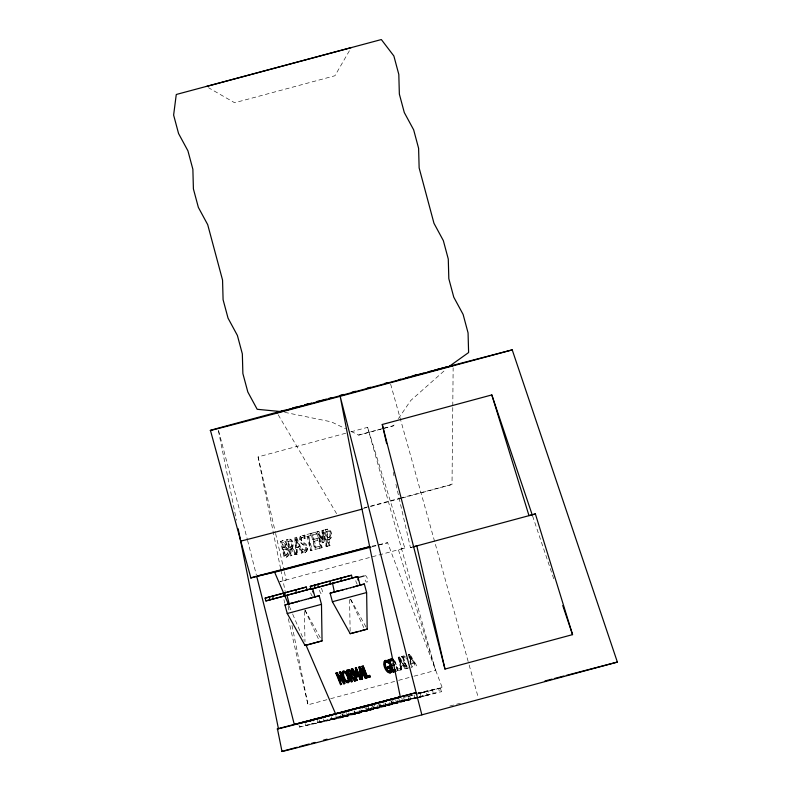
<?xml version="1.0" encoding="UTF-8"?>
<svg xmlns="http://www.w3.org/2000/svg" width="791" height="791" viewBox="0 0 791 791"><rect width="100%" height="100%" fill="white"/><g stroke="black" fill="none" stroke-linecap="round" stroke-linejoin="round"><path stroke-width="0.59" stroke-dasharray="3.96 2.97" d="M402.085 498.063L452.017 484.448L452.768 407.128M452.778 405.902L453.144 367.855M286.342 556.953C289.901 555.44 288.596 549.261 285.828 547.57C286.678 545.345 286.372 541.449 283.712 540.629M296.131 554.402L291.83 548.064C293.323 545.296 292.71 540.52 289.654 539.116M291.83 548.064L292.433 547.936C294.173 545.058 293.026 537.89 288.537 539.244L289.14 539.116L286.589 539.749L290.287 555.925L290.89 555.796L287.192 539.62L286.589 539.749M349.404 50.762L334.929 75.748L244.004 100.249L234.541 102.692L208.468 87.702M284.8 547.075L285.096 544.337L283.702 542.517M351.026 431.382L358.679 435.09L393.522 425.756L395.668 422.691M398.397 418.666L410.687 400.553L445.432 369.743M305.721 552.108C311.644 544.05 298.701 543.981 301.292 537.761C303.912 535.2 306.621 542.438 304.248 535.151L310.912 533.431L311.347 535.339L308.223 536.14L311.476 550.398L312.079 550.269L308.816 536.001L308.223 536.14M328.997 537.435C330.796 535.903 329.946 532.116 327.949 531.068M302.488 537.287L301.895 537.633C299.255 542.29 305.593 542.26 306.839 545.276C308.885 548.489 306.681 554.649 302.34 551.752C298.929 546.106 309.746 554.887 305.692 545.741C302.31 544.801 299.641 541.954 300.323 538.038A5.29 2.482 77.6 0 1 301.064 536.041L301.994 535.448L300.461 536.179A5.29 2.482 77.6 0 0 299.72 538.177C297.149 544.722 309.479 544.969 304.614 550.536M290.297 547.214C292.571 546.185 291.632 542.053 289.743 541.024M398.526 657.163L400.948 669.898L398.526 657.163L399.495 656.906L406.337 668.415L405.061 668.82L403.173 665.607L400.918 666.19L401.739 669.69L397.547 670.788L395.342 665.32M398.091 657.361L399.495 656.906M408.443 667.891L406.455 668.464L401.601 656.441L405.358 655.996M399.208 658.863L402.846 664.104L399.208 658.863L400.582 664.776L402.846 664.104M410.796 664.915L408.463 654.651L409.867 654.197L416.709 665.706L415.443 666.121L413.545 662.898L411.29 663.491L412.111 666.981L411.32 667.189L412.556 666.793L411.735 663.293L413.99 662.7L415.878 665.923L416.709 665.706M408.463 654.651L409.867 654.197M407.286 666.734L406.683 666.882L402.945 657.608L405.378 657.331M409.58 656.164L413.218 661.395L409.58 656.164L410.964 662.067L413.218 661.395M400.582 664.776L399.653 658.666M400.918 666.19L403.618 665.409L405.506 668.632M410.964 662.067L410.025 655.966M394.333 660.683L397.754 669.166L394.353 659.427M401.403 669.7L400.829 668.276L400.968 669.898M397.547 670.788L402.184 669.493L401.363 665.992M406.683 666.882L403.38 657.41M405.061 668.82L408.255 667.911M358.679 435.09L383.24 428.435M284.127 547.362L285.759 546.393L285.383 543.209L284.305 542.389L281.903 542.923L282.99 547.659L283.593 547.52L282.506 542.794L281.903 542.923M328.463 537.633C331.775 537.307 330.796 532.036 328.552 530.939L326.297 531.344L327.781 537.811L328.384 537.682L326.901 531.216L326.297 531.344M280.617 568.818L258.084 456.901L346.201 433.112M350.957 431.827L367.627 427.328L404.794 548.015L279.846 581.692L286.243 580.021L284.325 571.646M364.048 507.862L398.951 498.478M395.935 484.26L410.43 547.619L412.803 546.977M288.32 618.74L308.006 704.811L329.461 699.017M330.658 698.69L397.418 680.675M398.605 680.349L412.912 676.493M414.108 676.167L435.564 670.373L367.627 427.328M449.842 706.047L461.766 702.833M400.108 498.162L452.017 484.448M400.958 498.37L367.993 507.179M384.218 428.178L393.621 425.706M363.316 508.415L366.816 507.486M280.479 541.351L283.079 540.698L282.476 540.826C287.519 538.8 286.194 546.106 287.153 547.837C290.099 550.882 289.941 558.09 284.177 557.517L280.479 541.351L281.082 541.212L284.78 557.388L284.177 557.517M292.433 547.936L296.724 554.273L295.913 554.461L294.746 537.623L296.585 537.168L302.824 552.682L301.173 553.087L299.453 548.746L300.056 548.618L301.767 552.958L301.173 553.087M311.071 533.361L311.674 533.233L315.372 549.409L314.769 549.537L311.071 533.361L316.39 532.007L316.825 533.915L312.514 535.013L313.523 539.452L314.126 539.314L313.117 534.884L312.514 535.013M316.884 531.849L317.488 531.72L321.186 547.886L320.582 548.025L316.884 531.849L318.852 531.364L322.797 539.867L322.194 540.006L318.259 531.493L318.852 531.364M322.194 540.006L321.957 530.524L323.944 530.029L327.652 546.205L326.04 546.601L322.857 532.659L323.46 532.531L326.643 546.462L326.04 546.601M324.874 529.762L325.477 529.634L329.175 545.8L328.572 545.938L324.874 529.762L327.375 529.139L326.772 529.268C332.091 527.805 333.99 539.521 328.196 539.65L329.58 545.671L330.183 545.543L328.799 539.511M288.013 541.341L290.346 540.886C292.729 542.191 293.224 547.728 289.407 547.441L288.013 541.341L288.616 541.202L290.01 547.313L289.407 547.441M307.818 536.268L307.215 536.397L310.477 550.655L311.081 550.526L307.818 536.268L304.683 537.059L305.286 536.921L304.851 535.013L304.248 535.151M301.885 537.425L305.059 538.483M313.523 539.452L317.587 538.414L318.022 540.322L313.958 541.36L315.332 547.362L315.935 547.234L314.561 541.222L313.958 541.36M282.99 547.659L284.73 547.224M283.396 549.448L285.956 548.885C288.784 550.091 288.735 555.875 284.76 555.42L283.396 549.448L283.999 549.32L285.363 555.292M327.781 537.811L329.066 537.504M289.822 549.231L290.426 549.102L291.899 555.529L291.296 555.668L289.822 549.231L291.572 548.806L295.429 554.61L294.825 554.738L290.969 548.934L291.572 548.806M296.427 547.59L299.354 546.848L296.447 539.531L295.844 539.66L296.427 547.59L299.354 546.848M328.196 539.65C332.942 538.74 331.429 530.01 327.405 529.169M296.576 549.498L297.169 549.369L297.525 554.066L296.922 554.194L296.576 549.498L300.056 548.618M322.857 532.659L323.064 542.656L318.941 533.707L318.338 533.846L322.451 542.814L323.667 542.527L323.46 532.531M305.217 550.398L302.33 548.934L302.943 551.624L305.712 552.237L305.108 552.375M284.76 555.42C288.349 555.5 287.865 550.002 285.353 549.023M315.332 547.362L319.643 546.265L320.088 548.173L314.769 549.537M290.287 555.925L291.899 555.529M294.825 554.738L297.525 554.066M310.477 550.655L312.079 550.269M320.582 548.025L322.125 547.649L318.941 533.707M328.572 545.938L330.183 545.543M372.175 546.779L387.639 542.745L442.199 687.567L415.937 694.419M404.794 548.015L398.397 549.686L435.564 670.373M410.43 547.619L412.566 547.056M401.601 656.441L403.717 655.957L405.447 656.49M402.945 657.608L405.387 657.776M397.754 669.166L400.829 668.276M407.988 696.495L409.797 696.021L410.648 699.748L366.935 709.428L366.51 707.569M410.875 695.744L413.04 695.18M299.028 725.179L299.453 727.038L301.262 726.563L300.837 724.704M305.158 723.577L305.583 725.436L349.306 715.756L348.663 712.968M317.428 720.374L317.853 722.232L361.576 712.553L360.933 709.764M323.568 718.772L323.994 720.631L325.803 720.166M373.846 709.359L330.124 719.039L373.846 709.359L372.986 705.631M335.829 715.568L336.264 717.437L338.073 716.962L337.648 715.094M341.969 713.966L342.394 715.835L386.107 706.155L385.474 703.357M354.239 710.773L354.665 712.632L398.377 702.952L397.744 700.154M366.935 709.428L410.648 699.748M372.215 704.099L373.065 707.826L374.885 707.352L374.242 704.563M378.78 704.366L379.205 706.225L415.74 698.127M384.91 702.764L385.336 704.633L387.155 704.158M391.051 701.162L391.476 703.031L414.84 697.82M342.315 713.63L343.165 717.358L341.356 717.832L340.713 715.034M305.583 725.436L349.306 715.756M354.793 711.366L355.436 714.154L353.626 714.629L352.984 711.831M317.853 722.232L361.576 712.553M367.064 708.163L367.706 710.951L365.897 711.425L365.046 707.698M379.126 704.03L379.977 707.757L378.167 708.232L377.525 705.434M342.394 715.835L386.107 706.155M391.397 700.826L392.247 704.554L390.438 705.028L389.795 702.23M354.665 712.632L398.377 702.952M403.667 697.622L404.517 701.35L402.698 701.825L401.848 698.097M379.205 706.225L422.918 696.545L422.068 692.827L417.856 693.826M418.627 693.331L428.198 691.225L429.058 694.953L427.239 695.418L426.389 691.7L418.004 693.539M419.012 696.98L435.188 693.351L434.338 689.623L418.152 693.252M440.468 688.022L441.329 691.749L439.509 692.224L438.659 688.496L418.31 692.965M323.944 530.029L323.351 530.158L327.049 546.334L327.652 546.205M321.957 530.524L322.56 530.395L322.797 539.867M316.39 532.007L315.787 532.135L316.222 534.044L316.825 533.915M310.912 533.431L310.309 533.559L310.744 535.477L311.347 535.339M294.746 537.623L295.35 537.494L296.506 554.323M296.585 537.168L295.982 537.307L302.231 552.81L302.824 552.682M302.024 535.487L304.476 535.903L301.391 535.576M317.587 538.414L316.983 538.542L317.418 540.461L318.022 540.322M285.808 547.481L286.411 547.352L285.828 547.57M322.451 542.814L323.667 542.527M301.727 549.063L302.399 548.914M319.643 546.265L319.05 546.393L319.485 548.311L320.088 548.173M302.34 551.752L302.943 551.624M322.125 547.649L321.522 547.777L318.338 533.846M372.057 546.166L387.639 542.745M417.727 693.015L442.199 687.567M408.136 696.209L412.922 695.16M403.815 697.336L407.405 696.555M417.964 696.95L397.606 701.429L399.415 700.955L398.99 699.096M419.161 696.693L441.329 691.749M419.625 696.772L435.188 693.351M391.476 703.031L417.816 697.237M385.336 704.633L415.265 698.048M416.462 697.791L429.058 694.953M416.936 697.86L422.918 696.545M373.065 707.826L416.788 698.146M404.517 701.35L360.795 711.03L362.614 710.555L361.764 706.828M392.247 704.554L348.524 714.233L350.344 713.759L349.919 711.9M336.264 717.437L379.977 707.757M323.994 720.631L367.706 710.951M355.436 714.154L311.723 723.834L313.533 723.36L313.107 721.501M299.453 727.038L343.165 717.358M284.651 412.319L331.32 421.85L345.548 428.732M406.05 658.33L406.673 659.13M409.431 654.394L416.264 665.903M399.05 657.103L405.892 668.613M278.214 414.8L336.857 514.12M350.7 599.281L366.015 626.996M304.96 609.999L320.276 637.714M350.542 599.321L363.801 627.609M304.881 610.019L318.654 639.385M289.288 606.272L292.225 613.084M292.71 614.221L303.942 640.324M402.046 656.243L406.89 668.266M393.582 659.664L397.982 670.59M295.844 539.66L298.751 546.986M532.58 515.94L554.521 581.108M390.635 384.149L468.806 663.807M469.142 665.004L478.456 698.324M218.553 430.601L247.257 539.106M247.563 540.302L256.363 574.978M393.206 472.306L394.027 475.895M432.529 690.098L433.379 693.816M420.258 693.292L421.109 697.019M408.907 654.454L411.765 666.991M414.118 694.894L414.968 698.621M408.196 697.425L408.838 700.223M395.718 699.699L396.568 703.426M392.435 698.829L393.285 702.556M383.655 703.832L384.297 706.63M380.59 703.891L381.015 705.76M371.394 707.035L372.027 709.824M368.112 706.165L368.744 708.954M359.124 710.239L359.757 713.027M346.636 712.503L347.486 716.231M303.873 536.041L304.466 538.612M343.778 713.502L344.204 715.361M331.508 716.695L331.933 718.564M319.238 719.899L319.673 721.768M258.084 456.901L275.308 532.205M275.584 533.401L284.058 570.459M283.939 599.618L284.76 603.207M280.864 570.024L285.225 591.688M288.132 606.124L289.101 610.939M292.008 625.384L308.006 704.811M218.405 430.64L236.45 520.26M296.447 539.531L297.03 547.461M349.563 599.588L350.156 631.248M304.416 611.364L304.98 641.808M364.948 575.858A3.352 1.266 74.9 0 1 367.331 578.587A3.352 1.266 74.9 0 1 366.619 582.117A3.352 1.266 74.9 0 1 364.602 577.559M357.354 584.262A3.352 1.266 74.9 0 1 355.742 579.23M312.593 596.285A3.352 1.266 74.9 0 1 310.962 593.814A3.352 1.266 74.9 0 1 310.705 590.432M321.205 588.168A3.352 1.266 74.9 0 1 322.431 592.746A3.352 1.266 74.9 0 1 320.701 593.201A3.352 1.266 74.9 0 1 319.465 588.613"/><path stroke-width="1.19" d="M342.374 672.834L343.057 671.045C347.407 671.727 350.156 678.905 348.445 682.702L346.567 682.247M351.916 681.644L350.502 676.898L352.341 681.456L351.174 681.842L346.547 670.373C350.176 667.742 353.251 673.012 351.936 676.048L355.95 680.507L351.511 676.236C352.479 673.932 350.917 669.562 348 669.987M384.297 661.681L384.99 660.574M390.171 671.341L390.606 670.906L389.35 667.792L387.986 668.148L387.422 666.744L390.003 665.992L392.118 671.233L390.665 672.745M392.118 671.233C386.789 678.53 378.859 657.805 387.897 660.831L388.678 662.769L385.573 661.909M350.759 675.376L350.146 672.014L349.128 671.243L347.822 671.48L349.563 675.811L351.174 675.188L351.352 673.764M348.435 680.952C341.643 683.948 341.485 663.55 347.684 676.335M385.642 661.899C384.466 665.083 386.542 670.55 389.983 671.411M387.986 668.148L389.795 667.594L391.051 670.709C386.937 673.744 383.803 665.172 385.197 662.097L386.75 661.701L388.678 662.769M449.08 366.5L468.608 352.549L468.064 332.902L463.121 314.442L453.767 297.169L448.823 278.699L448.279 259.062L443.336 240.602L433.982 223.319L419.141 167.929L418.597 148.293L413.653 129.823L404.3 112.549L399.356 94.089L398.812 74.443L393.869 55.983L381.341 39.55L176.858 94.327L176.255 94.584L173.624 115.081L178.568 133.541L187.922 150.824L192.875 169.284L193.409 188.93L198.363 207.39L207.707 224.674L222.548 280.054L223.092 299.7L228.045 318.16L237.389 335.443L242.343 353.903L242.877 373.55L247.83 392.01L257.184 409.293L281.052 411.587M338.093 675.455L341.218 684.433L340.525 684.62L335.898 673.151L337.164 675.049M342.651 680.23L336.956 672.874L342.889 681.358L339.646 672.093L343.304 681.17M340.348 671.905L344.55 683.562L340.348 671.905L339.22 672.281M346.547 670.373L351.59 681.654L352.341 681.456M356.672 680.398L355.98 680.586L351.352 669.117L356.395 680.398L357.097 680.211L353.112 670.333L357.285 676.671L352.687 670.521L357.097 680.211M356.108 673.675L352.371 668.85L356.355 674.871L355.555 667.94M347.822 671.48L348.989 671.104M360.478 679.331L356.494 669.453L357.314 676.74L356.069 669.641L360.053 679.518L361.22 679.133L356.177 667.851L360.805 679.321L362.515 678.797L361.734 675.465L363.88 674.901L365.086 676.948M362.515 678.797L361.339 679.182L359.025 667.031L361.754 678.994M359.954 666.793L366.48 677.768L359.954 666.793L358.61 667.218M367.212 676.078L363.128 665.963L366.787 676.265L369.723 675.415L370.267 676.78L366.589 677.818L361.962 666.348L364.483 671.371M349.563 675.811L350.65 675.455M395.757 671.252L392.989 671.974L388.144 659.951L392.277 658.794L392.85 660.218L389.498 661.167L390.823 664.46L393.532 663.758L394.106 665.182M350.077 677.086L351.352 676.671L350.502 676.898M385.108 660.505A8.325 3.866 66 0 1 386.918 660.772L387.897 660.831M388.144 659.951L392.277 658.794M389.498 661.167L392.85 660.218M360.993 674.298L362.723 673.843L359.678 668.662L360.993 674.298L360.36 669.601M340.525 684.62L341.643 684.245M362.09 678.985L361.734 675.465M341.218 684.433L337.233 674.545L343.709 683.78L344.975 683.375M361.309 675.652L363.88 674.901M390.823 664.46L389.943 660.969M350.937 676.859L354.556 680.952L355.95 680.507M387.422 666.744L388.43 667.95M390.003 665.992L391.683 671.43M366.787 676.265L369.723 675.415M391.397 665.884L393.196 670.353L391.397 665.884L394.551 664.984M363.465 675.089L365.264 678.164L366.48 677.768M366.589 677.818L370.267 676.78M392.989 671.974L396.202 671.055M351.204 47.638L206.392 86.496M284.671 592.934L285.422 595.732L265.885 600.933L265.133 598.125L285.175 592.686M265.885 600.933L304.228 590.64M331.953 580.465L351.481 575.255L352.232 578.063L311.031 589.157L310.28 586.349L328.72 581.336M311.031 589.157L332.704 583.264M308.46 598.698L314.917 596.928L312.623 588.366L287.36 595.148M343.858 589.532L334.375 592.024L332.536 583.333M353.607 586.922L360.063 585.142L357.769 576.58L332.082 583.461M313.256 643.291L305.049 645.456L287.252 613.519L284.958 604.947L289.437 603.711M305.049 645.456L322.046 640.908L321.482 604.344L319.188 595.781L305.356 599.538M358.402 631.515L350.195 633.68L332.398 601.733L330.104 593.171L334.583 591.935M360.617 630.921L367.192 629.132L366.638 592.568L364.335 584.005L350.502 587.753M333.13 601.526L332.398 601.733L366.203 592.667M350.195 633.68L367.192 629.132M305 590.422L307.076 589.839L306.325 587.041L265.133 598.125M351.481 575.255L310.28 586.349M282.921 410.934L276.969 412.684L453.174 365.402L448.794 366.51M283.999 410.628L302.716 405.516M336.116 591.539L338.172 590.976M304.95 404.913L311.634 403.094M284.365 410.282L217.921 428.218A192.134 0.662 -15 0 0 340.17 396.311L512.222 349.869L617.375 662.077L421.86 714.856A281.715 0.979 -15 0 1 282.941 751.104M292.67 408.037L296.23 407.078M304.535 404.834L308.095 403.875M316.4 401.63L319.96 400.671M319.515 400.968L326.288 399.139M328.542 398.535L331.923 397.616M386.641 443.622L382.271 424.49L491.814 394.927L532.185 514.773M412.803 546.977L535.388 513.942L572.555 634.629L444.987 669.067L382.271 424.49M357.463 577.756L364.127 575.957M296.724 601.753L298.79 601.2M336.442 591.431L338.261 590.936M284.127 750.778L297.248 747.238M299.631 746.595L309.162 744.024M311.545 743.372L315.125 742.413M323.47 740.158L327.049 739.19M340.15 395.401L343.699 394.452M351.975 392.227L355.525 391.268M367.093 388.173L370.554 387.244M286.807 592.241L306.325 587.041M301.49 600.587L305.939 599.39M297.08 601.763L302.033 600.428M346.636 588.811L351.095 587.614M342.226 589.987L347.18 588.642M313.829 643.073L322.046 640.908M384.495 383.516L388.005 382.577M398.516 379.779L400.859 379.156M405.506 377.92L408.996 376.991M411.32 376.368L424.045 372.996M293.006 602.851L298.701 601.318M432.034 370.89L447.696 366.787M306.236 590.027L310.922 588.791M351.392 578.251L357.769 576.58M295.616 602.139L284.958 604.947M340.763 590.363L330.104 593.171M314.591 596.968L319.188 595.781M359.737 585.192L364.335 584.005M292.957 602.841L289.229 603.81L286.935 595.247M413.713 375.577L417.272 374.647M427.951 371.859L432.697 370.623M435.07 370L446.945 366.905M449.318 366.282L512.222 349.869M257.856 575.868L369.664 546.69L351.164 551.614A183.996 0.633 -15 0 1 252.616 577.331L256.66 576.174L294.282 724.437L311.041 720.759M257.856 575.907L274.635 572.229L370.989 547.085M535.388 513.942L528.981 515.613L491.814 394.927M413.634 546.779L416.827 545.948L444.987 669.067M335.898 673.151L337.381 672.686M351.352 669.117L352.796 668.662M355.139 668.128L356.603 667.663M361.962 666.348L363.128 665.963M388.173 662.977L387.461 661.029M356.86 676.859L357.73 676.552M393.196 670.353L395.579 669.651M343.709 683.78L344.55 683.562M354.556 680.952L355.535 680.695M360.053 679.518L360.805 679.321M365.264 678.164L366.055 677.956M278.402 728.58L416.165 692.639A279.361 0.969 -15 0 1 278.402 728.58L238.16 528.744M544.95 680.972L552.069 679.113M554.442 678.49L563.943 676.018M566.316 675.395L617.375 662.077M321.047 604.443L287.252 613.519M398.565 697.227L400.958 696.703M403.361 696.179L405.753 695.645M396.756 697.702L400.345 696.911M390.616 699.303L400.81 696.99M386.295 700.43L399.465 697.533M384.485 700.905L398.852 697.741M378.355 702.507L392.138 699.402M374.024 703.634L385.998 701.004M372.215 704.099L386.581 700.945M366.085 705.701L383.457 701.815M361.764 706.828L377.327 703.417M359.945 707.302L374.311 704.148M353.814 708.904L371.187 705.008M349.493 710.031L368.646 705.829M347.674 710.506L365.64 706.561M341.544 712.108L355.91 708.954M337.223 713.235L350.393 710.338M335.404 713.709L349.77 710.555M329.274 715.311L347.229 711.366M324.953 716.438L334.534 714.332M323.133 716.913L331.518 715.064M317.003 718.515L331.983 715.143M312.682 719.642L325.852 716.745M310.873 720.107L322.837 717.477M304.733 721.708L319.712 718.347M300.412 722.836L313.582 719.948M298.603 723.31L314.165 719.889M390.576 672.785L389.271 672.696M388.599 672.33L385.879 668.692M350.037 671.262L351.006 672.696M352.806 678.312L354.981 680.764M338.301 675.277L342.187 680.824M345.301 680.883L343.482 677.432M360.706 669.512L362.535 672.617M274.635 572.229L288.804 605.135M305.899 644.863L335.691 714.095M392.692 658.765L393.572 660.95M391.832 658.992L392.405 660.406M389.024 660.851L393.434 671.777M369.308 675.603L369.852 676.967M365.323 673.457L366.589 676.582M348.248 671.292L349.988 675.623M338.004 677.126L340.941 684.433M562.757 605.54L572.555 634.629M348.08 677.403L348.544 679.192M342.632 674.842L342.978 676.058M210.436 430.393L250.876 577.885M384.396 664.598L384.742 665.864M340.802 578.181L341.554 580.99M329.817 581.148L330.569 583.956M317.735 584.302L318.486 587.1M314.393 585.281L315.144 588.079M295.656 589.967L296.398 592.766M283.574 593.121L284.325 595.92M272.588 596.078L273.34 598.886M269.247 597.057L269.998 599.865M421.86 714.856L340.17 396.311L362.011 509.167L400.286 696.782M277.463 728.926L281.991 751.45M355.96 670.185L356.573 673.556M362.011 509.167A183.996 0.633 -15 0 1 240.988 540.955M357.848 579.398A3.352 1.266 74.9 0 1 358.185 580.149M312.702 591.184A3.352 1.266 74.9 0 1 313.305 592.756M343.363 673.042C343.215 675.494 345.558 682.732 348.149 680.685C348.287 678.233 345.983 671.035 343.363 673.042M342.038 672.261C341.544 675.85 345.331 686.034 349.464 681.506C350.008 677.907 346.161 667.693 342.038 672.261"/></g></svg>
